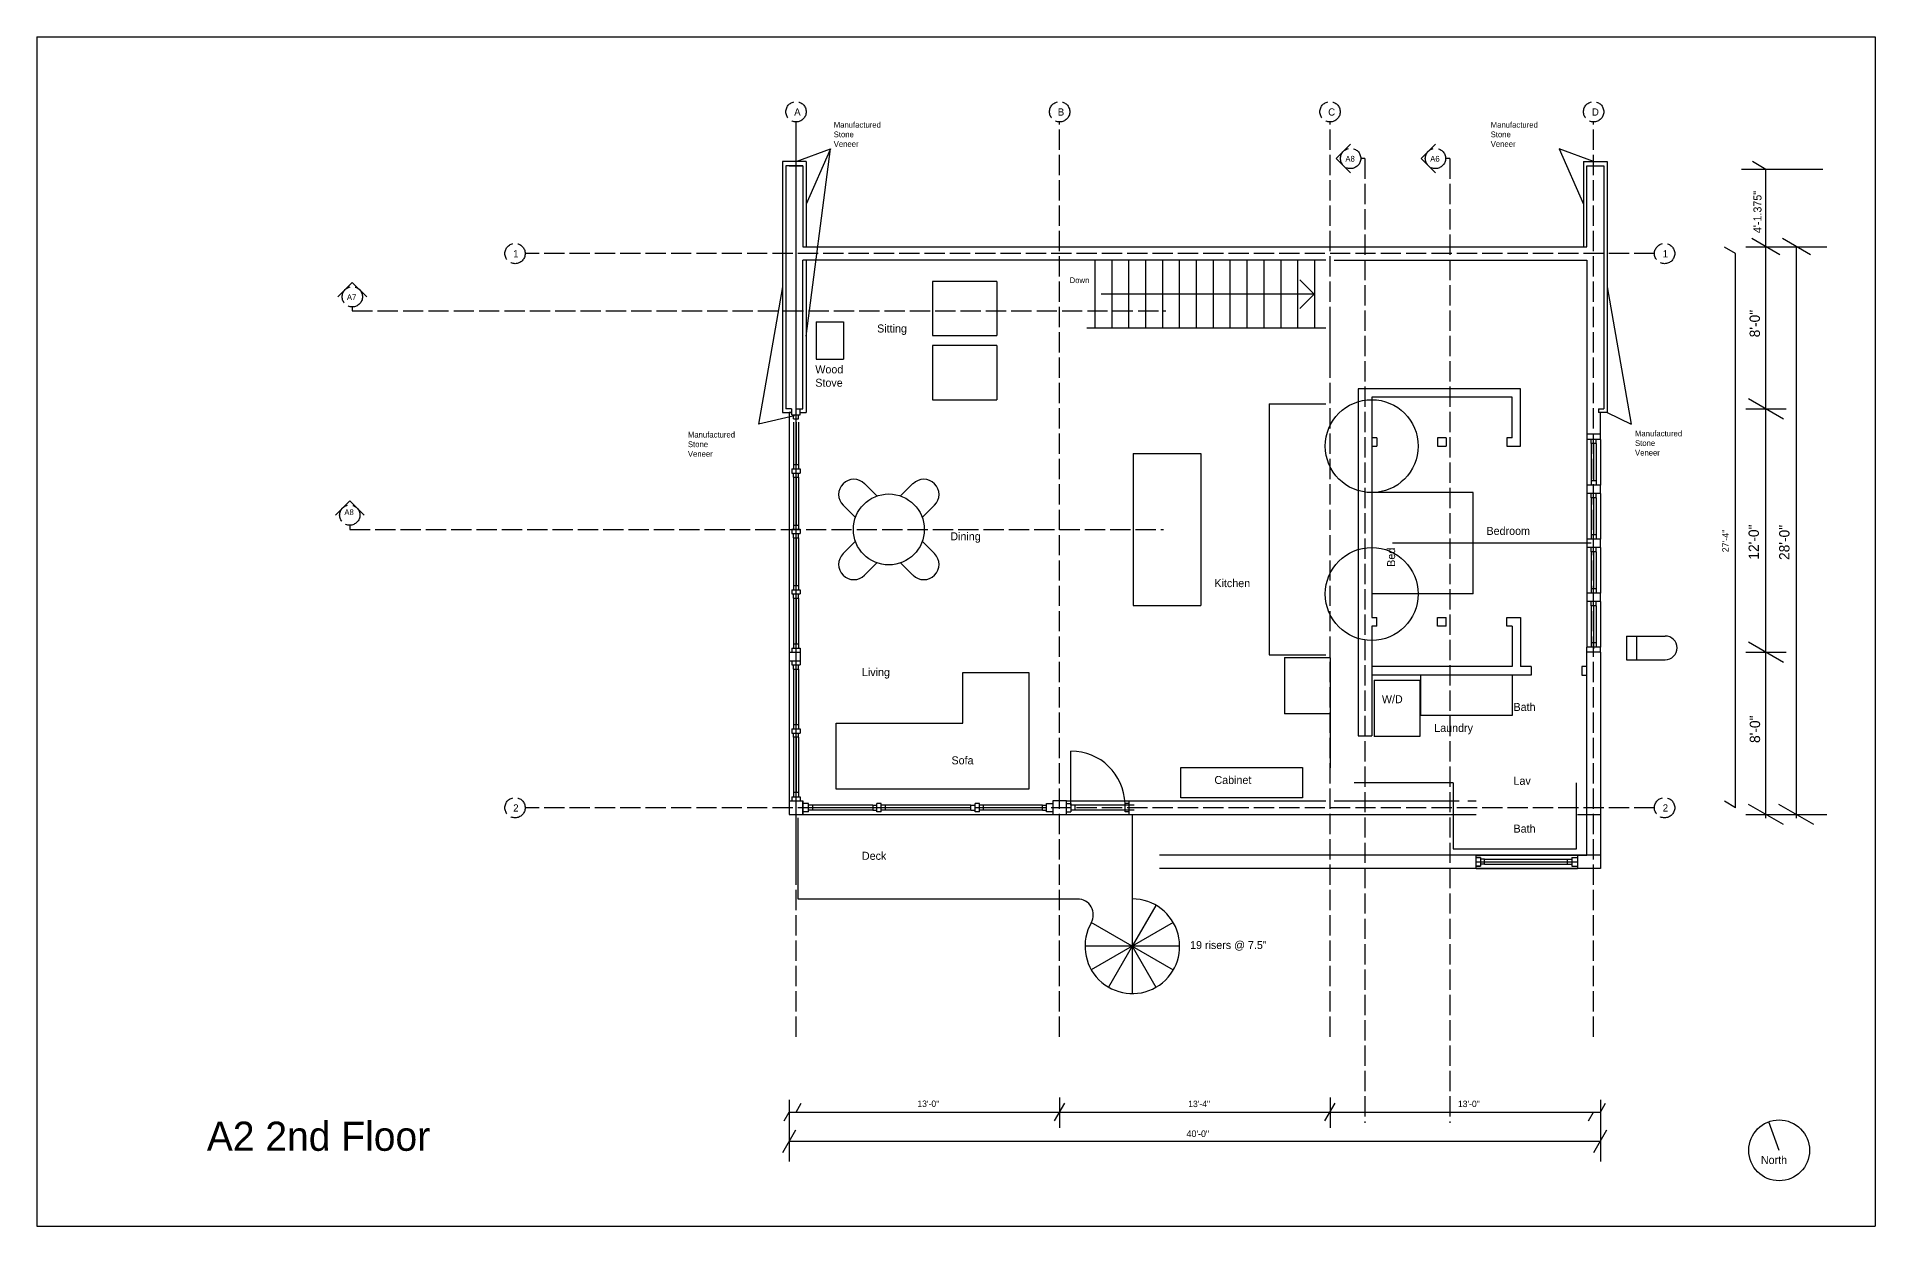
# Model space of a CAD drawing. Header units: inches. Extents: x -1431 to 8475, y 452 to 3434.
# Drawn here: x -232 to 856, y 1971 to 2675 of the extents above; entities that cross this region are included whole.
import ezdxf

# ---------------------------------------------------------------- set-up
doc = ezdxf.new("R2010")
doc.units = ezdxf.units.IN
doc.header["$MEASUREMENT"] = 0
doc.linetypes.add('ACAD_ISO02W100', pattern=[15, 12, -3])
for name, color, linetype in [('const', 7, 'Continuous'), ('e1', 7, 'Continuous'), ('e2', 251, 'Continuous'), ('glass', 172, 'Continuous'), ('grid', 252, 'ACAD_ISO02W100'), ('millwork', 253, 'Continuous'), ('sills', 105, 'Continuous'), ('stairs', 140, 'Continuous'), ('walls', 7, 'Continuous')]:
    doc.layers.add(name, color=color, linetype=linetype)

msp = doc.modelspace()

# ---------------------------------------------------------------- linework, layer by layer
for p, q in [((-232.1, 2674.8), (855.9, 2674.8)), ((-232.1, 2674.8), (-232.1, 1970.8)), ((855.9, 2674.8), (855.9, 1970.8)), ((-232.1, 1970.8), (855.9, 1970.8))]:
    msp.add_line(p, q)
at = {"layer": 'const'}
for p, q in [((791.2, 2596.3), (783.2, 2600.9)), ((824.8, 2596.3), (776.8, 2596.3)), ((791.2, 2212.3), (791.2, 2596.3)), ((773.2, 2546.5), (766.6, 2550.3)), ((773.2, 2218.5), (773.2, 2546.5)), ((779.2, 2550.5), (827.2, 2550.5)), ((799.5, 2545.7), (782.9, 2555.3)), ((817.5, 2545.7), (800.9, 2555.3)), ((809.2, 2212.3), (809.2, 2550.5)), ((801.6, 2448.5), (780.8, 2460.5)), ((779.2, 2454.5), (803.2, 2454.5)), ((779.2, 2310.5), (803.2, 2310.5)), ((801.6, 2304.5), (780.8, 2316.5)), ((773.2, 2218.5), (766.6, 2222.3)), ((801.6, 2208.5), (780.8, 2220.5)), ((819.6, 2208.5), (798.8, 2220.5)), ((779.2, 2214.5), (827.2, 2214.5)), ((213.2, 2045.7), (213.2, 2009.1)), ((693.2, 2045.7), (693.2, 2009.1)), ((210.2, 2033.2), (213.2, 2038.4)), ((213.2, 2038.4), (693.2, 2038.4)), ((217.2, 2038.4), (220.2, 2043.6)), ((370.2, 2033.2), (376.2, 2043.6)), ((530.2, 2033.2), (536.2, 2043.6)), ((686.2, 2033.2), (689.2, 2038.4)), ((693.2, 2038.4), (696.2, 2043.6)), ((209.4, 2014.5), (217.1, 2027.8)), ((689.4, 2014.5), (697.1, 2027.8)), ((213.2, 2021.1), (693.2, 2021.1))]:
    msp.add_line(p, q, dxfattribs=at)
at = {"layer": 'e1'}
for p, q in [((693.2, 2436.5), (693.2, 2452.5)), ((693.2, 2404.5), (693.2, 2409.5)), ((693.2, 2372.5), (693.2, 2377.5)), ((693.2, 2340.5), (693.2, 2345.5)), ((693.2, 2310.5), (685.2, 2310.5)), ((693.2, 2310.5), (693.2, 2313.5)), ((693.2, 2310.5), (693.2, 2214.5)), ((414.4, 2222.5), (530.7, 2222.5)), ((535.7, 2222.5), (609.7, 2222.5)), ((614.7, 2222.5), (619.7, 2222.5)), ((414.4, 2214.5), (619.7, 2214.5)), ((679.6, 2214.5), (693.2, 2214.5)), ((679.6, 2190.5), (685.2, 2190.5))]:
    msp.add_line(p, q, dxfattribs=at)
msp.add_circle((799, 2015.7), 18, dxfattribs=at)
at = {"layer": 'e2'}
for p, q in [((553.9, 2602.8), (551.4, 2602.8)), ((604.1, 2602.8), (601.6, 2602.8)), ((213.2, 2452.5), (213.2, 2310.5)), ((213.2, 2305.5), (213.2, 2222.5)), ((221.2, 2214.5), (369.2, 2214.5)), ((377.2, 2214.5), (414.4, 2214.5)), ((419.9, 2214.5), (529.2, 2214.5))]:
    msp.add_line(p, q, dxfattribs=at)
at = {"layer": 'glass'}
for p, q in [((215.7, 2446.6), (215.7, 2421.6)), ((218.7, 2446.6), (218.7, 2421.6)), ((687.7, 2434), (687.7, 2412)), ((690.7, 2434), (690.7, 2412)), ((215.7, 2414.1), (215.7, 2385.8)), ((218.7, 2414.1), (218.7, 2385.8)), ((687.7, 2402), (687.7, 2380)), ((690.7, 2402), (690.7, 2380)), ((215.7, 2378.3), (215.7, 2350)), ((218.7, 2378.3), (218.7, 2350)), ((687.7, 2370), (687.7, 2348)), ((690.7, 2370), (690.7, 2348)), ((215.7, 2342.5), (215.7, 2315.5)), ((218.7, 2342.5), (218.7, 2315.5)), ((687.7, 2338), (687.7, 2316)), ((690.7, 2338), (690.7, 2316)), ((215.7, 2300.5), (215.7, 2267.7)), ((218.7, 2300.5), (218.7, 2267.7)), ((215.7, 2260.2), (215.7, 2227.5)), ((218.7, 2260.2), (218.7, 2227.5)), ((262.6, 2220), (227, 2220)), ((320.7, 2220), (270.1, 2220)), ((363, 2220), (328.2, 2220)), ((417.2, 2220), (382.4, 2220)), ((262.6, 2217), (227, 2217)), ((320.7, 2217), (270.1, 2217)), ((363, 2217), (328.2, 2217)), ((417.2, 2217), (382.4, 2217)), ((624.7, 2188), (673.8, 2188)), ((624.7, 2185), (673.8, 2185))]:
    msp.add_line(p, q, dxfattribs=at)
at = {"layer": 'grid'}
for p, q in [((217.2, 2082.9), (217.2, 2624.4)), ((217.2, 2179.9), (217.2, 2624.4)), ((373.2, 2082.9), (373.2, 2624.4)), ((533.2, 2082.9), (533.2, 2624.4)), ((689.2, 2082.9), (689.2, 2624.4)), ((553.9, 2602.8), (553.9, 2031.9)), ((604.1, 2602.8), (604.1, 2031.9)), ((725.2, 2546.5), (56.9, 2546.5)), ((-45.4, 2514.9), (-45.4, 2512.5)), ((-45.4, 2512.5), (436, 2512.5)), ((-46.9, 2385.7), (-46.9, 2383.2)), ((-46.9, 2383.2), (434.6, 2383.2)), ((725.2, 2218.5), (56.9, 2218.5))]:
    msp.add_line(p, q, dxfattribs=at)
for centre in [(217.2, 2630.4), (373.2, 2630.4), (533.2, 2630.4), (689.2, 2630.4), (545.4, 2602.8), (595.6, 2602.8), (50.9, 2546.5), (731.2, 2546.5), (-45.4, 2520.9), (-46.9, 2391.7), (50.9, 2218.5), (731.2, 2218.5)]:
    msp.add_circle(centre, 6, dxfattribs=at)
at = {"layer": 'millwork'}
for p, q in [((217.2, 2601), (237.5, 2608.5)), ((237.5, 2608.5), (223.2, 2575.7)), ((223.2, 2497.5), (237.5, 2608.5)), ((689.2, 2601), (668.9, 2608.5)), ((668.9, 2608.5), (683.2, 2575.7)), ((685.2, 2550.5), (685.2, 2598.5)), ((209.2, 2526.7), (195, 2445.6)), ((298, 2530), (298, 2498)), ((336, 2530), (298, 2530)), ((336, 2530), (336, 2498)), ((697.2, 2526.7), (711.5, 2445.6)), ((229.2, 2506), (229.2, 2484)), ((229.2, 2506), (245.2, 2506)), ((245.2, 2506), (245.2, 2484)), ((298, 2498), (336, 2498)), ((336, 2492), (298, 2492)), ((298, 2492), (298, 2460)), ((336, 2492), (336, 2460)), ((229.2, 2484), (245.2, 2484)), ((298, 2460), (336, 2460)), ((216.2, 2450.5), (195, 2445.6)), ((497.1, 2457.5), (497.1, 2309)), ((497.1, 2457.5), (530.7, 2457.5)), ((697.2, 2452.5), (711.5, 2445.6)), ((217.2, 2446.6), (217.2, 2421.6)), ((416.7, 2428.2), (416.7, 2338.2)), ((416.7, 2428.2), (456.7, 2428.2)), ((456.7, 2428.2), (456.7, 2338.2)), ((685.2, 2436.5), (685.2, 2409.5)), ((689.2, 2434), (689.2, 2412)), ((693.2, 2436.5), (693.2, 2409.5)), ((217.2, 2414.1), (217.2, 2385.8)), ((257.8, 2410.3), (265, 2403)), ((286.4, 2410.3), (279.1, 2403)), ((617.9, 2405), (557.9, 2405)), ((617.9, 2345), (617.9, 2405)), ((245.1, 2397.5), (252.3, 2390.3)), ((299.1, 2397.5), (291.9, 2390.3)), ((685.2, 2404.5), (685.2, 2377.5)), ((689.2, 2402), (689.2, 2380)), ((693.2, 2404.5), (693.2, 2377.5)), ((217.2, 2378.3), (217.2, 2350)), ((245.1, 2368.9), (252.3, 2376.2)), ((299.1, 2368.9), (291.9, 2376.2)), ((685.2, 2372.5), (685.2, 2345.5)), ((693.2, 2372.5), (693.2, 2345.5)), ((257.8, 2356.2), (265, 2363.4)), ((286.4, 2356.2), (279.1, 2363.4)), ((689.2, 2370), (689.2, 2348)), ((217.2, 2342.5), (217.2, 2315.5)), ((617.9, 2345), (557.9, 2345)), ((685.2, 2340.5), (685.2, 2313.5)), ((693.2, 2340.5), (693.2, 2313.5)), ((416.7, 2338.2), (456.7, 2338.2)), ((689.2, 2338), (689.2, 2312.5)), ((689.2, 2338), (689.2, 2316)), ((708.6, 2320.1), (731.6, 2320.1)), ((708.6, 2320.1), (708.6, 2306.1)), ((714.6, 2320.1), (714.6, 2306.1)), ((497.1, 2309), (530.7, 2309)), ((506.2, 2307.4), (533.2, 2307.4)), ((506.2, 2307.4), (506.2, 2274.1)), ((533.2, 2307.4), (533.2, 2274.1)), ((217.2, 2300.5), (217.2, 2267.7)), ((586.9, 2273), (586.9, 2297)), ((640.9, 2297), (640.9, 2273)), ((708.6, 2306.1), (731.6, 2306.1)), ((559.4, 2294), (586.4, 2294)), ((559.4, 2294), (559.4, 2260.7)), ((586.4, 2294), (586.4, 2260.7)), ((533.2, 2274.1), (506.2, 2274.1)), ((640.9, 2273), (586.9, 2273)), ((217.2, 2260.2), (217.2, 2227.5)), ((586.4, 2260.7), (559.4, 2260.7)), ((379.9, 2220), (379.9, 2252)), ((606.1, 2233.2), (547.4, 2233.2)), ((218.2, 2212.5), (218.2, 2164.5)), ((262.6, 2218.5), (227, 2218.5)), ((320.7, 2218.5), (270.1, 2218.5)), ((363, 2218.5), (328.2, 2218.5)), ((416.2, 2214.5), (416.2, 2163)), ((619.7, 2190.5), (679.6, 2190.5)), ((619.7, 2186.5), (679.5, 2186.5)), ((619.7, 2182.5), (679.6, 2182.5)), ((218.2, 2164.5), (383.8, 2164.5)), ((430.2, 2160.7), (416.2, 2136.5)), ((416.2, 2136.5), (391.9, 2150.5)), ((440.4, 2150.5), (416.2, 2136.5)), ((444.2, 2136.5), (388.2, 2136.5)), ((416.2, 2136.5), (391.9, 2122.5)), ((416.2, 2136.5), (402.2, 2112.2)), ((416.2, 2136.5), (440.4, 2122.5)), ((416.2, 2136.5), (430.2, 2112.2))]:
    msp.add_line(p, q, dxfattribs=at)
for points in [[(355, 2229.5), (241, 2229.5), (241, 2268.5), (316, 2268.5), (316, 2298.5), (355, 2298.5), (355, 2229.5)], [(445, 2224.3), (445, 2242.3), (517, 2242.3), (517, 2224.3), (445, 2224.3)], [(606.1, 2233.2), (606.1, 2194.2), (679.1, 2194.2), (679.1, 2233.2)]]:
    msp.add_lwpolyline(points, dxfattribs=at)
for centre, radius, start, end in [((251.4, 2403.9), 9, 45, 225), ((292.8, 2403.9), 9, 315, 135), ((251.4, 2362.5), 9, 135, 315), ((292.8, 2362.5), 9, 225, 45), ((731.6, 2313.1), 7, 270, 90), ((379.9, 2220), 32, 1.7908, 90), ((383.8, 2155.1), 9.33, 330, 90), ((416.2, 2136.5), 28, 150, 90)]:
    msp.add_arc(centre, radius, start, end, dxfattribs=at)
at = {"layer": 'sills'}
msp.add_line((377.2, 2222.5), (414.4, 2222.5), dxfattribs=at)
at = {"layer": 'stairs'}
for p, q in [((394.2, 2502.5), (394.2, 2542.5)), ((404.2, 2502.5), (404.2, 2542.5)), ((414.2, 2502.5), (414.2, 2542.5)), ((424.2, 2502.5), (424.2, 2542.5)), ((434.2, 2502.5), (434.2, 2542.5)), ((444.2, 2502.5), (444.2, 2542.5)), ((454.2, 2502.5), (454.2, 2542.5)), ((464.2, 2502.5), (464.2, 2542.5)), ((474.2, 2502.5), (474.2, 2542.5)), ((484.2, 2502.5), (484.2, 2542.5)), ((494.2, 2502.5), (494.2, 2542.5)), ((504.2, 2502.5), (504.2, 2542.5)), ((514.2, 2502.5), (514.2, 2542.5)), ((524.2, 2502.5), (524.2, 2542.5)), ((389.2, 2502.5), (530.7, 2502.5))]:
    msp.add_line(p, q, dxfattribs=at)
at = {"layer": 'walls'}
for p, q in [((545.4, 2611.3), (536.9, 2602.8)), ((595.6, 2611.3), (587.1, 2602.8)), ((209.2, 2601), (209.2, 2452.5)), ((223.2, 2601), (209.2, 2601)), ((223.2, 2601), (223.2, 2550.5)), ((545.4, 2594.3), (536.9, 2602.8)), ((595.6, 2594.3), (587.1, 2602.8)), ((683.2, 2601), (683.2, 2550.5)), ((683.2, 2601), (697.2, 2601)), ((697.2, 2601), (697.2, 2452.5)), ((221.2, 2598.5), (211.2, 2598.5)), ((211.2, 2598.5), (211.2, 2454.5)), ((213.2, 2598.5), (221.2, 2598.5)), ((221.2, 2598.5), (221.2, 2550.5)), ((685.2, 2598.5), (695.2, 2598.5)), ((695.2, 2598.5), (695.2, 2454.5)), ((221.2, 2550.5), (685.2, 2550.5)), ((221.2, 2454.5), (221.2, 2542.5)), ((530.7, 2542.5), (221.2, 2542.5)), ((223.2, 2542.5), (223.2, 2452.5)), ((535.7, 2542.5), (685.2, 2542.5)), ((685.2, 2542.5), (685.2, 2436.5)), ((-53.9, 2520.9), (-45.4, 2529.4)), ((-36.9, 2520.9), (-45.4, 2529.4)), ((523.8, 2522.5), (515.3, 2530.9)), ((523.8, 2522.5), (397.7, 2522.5)), ((523.8, 2522.5), (515.3, 2514)), ((533.2, 2478.5), (533.2, 2510.5)), ((549.9, 2466.5), (549.9, 2261)), ((645.9, 2466.5), (549.9, 2466.5)), ((557.9, 2461.5), (557.9, 2331)), ((640.9, 2461.5), (557.9, 2461.5)), ((640.9, 2437.5), (640.9, 2461.5)), ((645.9, 2432.5), (645.9, 2466.5)), ((209.2, 2452.5), (214.5, 2452.5)), ((214.5, 2454.5), (211.2, 2454.5)), ((214.7, 2452.5), (213.2, 2452.5)), ((214.7, 2451.1), (214.7, 2454.5)), ((214.7, 2451.1), (219.7, 2451.1)), ((215.7, 2448.6), (215.7, 2451.1)), ((215.7, 2448.6), (218.7, 2448.6)), ((217.7, 2454.5), (221.2, 2454.5)), ((218.7, 2448.6), (218.7, 2451.1)), ((219.7, 2451.1), (219.7, 2454.5)), ((219.7, 2452.5), (223.2, 2452.5)), ((692, 2454.5), (695.2, 2454.5)), ((692, 2454.5), (692, 2452.5)), ((697.2, 2452.5), (692, 2452.5)), ((560.9, 2437.5), (557.9, 2437.5)), ((560.9, 2437.5), (560.9, 2432.5)), ((601.9, 2437.5), (596.9, 2437.5)), ((596.9, 2437.5), (596.9, 2432.5)), ((601.9, 2437.5), (601.9, 2432.5)), ((640.9, 2437.5), (637.9, 2437.5)), ((637.9, 2437.5), (637.9, 2432.5)), ((693.2, 2439.5), (685.2, 2439.5)), ((557.9, 2432.5), (560.9, 2432.5)), ((596.9, 2432.5), (601.9, 2432.5)), ((637.9, 2432.5), (645.9, 2432.5)), ((693.2, 2436.5), (685.2, 2436.5)), ((687.7, 2434), (687.7, 2436.5)), ((690.7, 2434), (687.7, 2434)), ((690.7, 2434), (690.7, 2436.5)), ((214.7, 2419.1), (219.7, 2419.1)), ((214.7, 2419.1), (214.7, 2416.6)), ((214.7, 2416.6), (219.7, 2416.6)), ((215.7, 2421.6), (215.7, 2419.1)), ((215.7, 2421.6), (218.7, 2421.6)), ((215.7, 2414.1), (215.7, 2416.6)), ((218.7, 2421.6), (218.7, 2419.1)), ((218.7, 2414.1), (218.7, 2416.6)), ((219.7, 2419.1), (219.7, 2416.6)), ((215.7, 2414.1), (218.7, 2414.1)), ((685.2, 2409.5), (685.2, 2404.5)), ((693.2, 2409.5), (685.2, 2409.5)), ((690.7, 2412), (687.7, 2412)), ((687.7, 2412), (687.7, 2409.5)), ((690.7, 2412), (690.7, 2409.5)), ((-55.4, 2391.7), (-46.9, 2400.2)), ((-38.4, 2391.7), (-46.9, 2400.2)), ((693.2, 2404.5), (685.2, 2404.5)), ((687.7, 2402), (687.7, 2404.5)), ((690.7, 2402), (687.7, 2402)), ((690.7, 2402), (690.7, 2404.5)), ((214.7, 2383.3), (219.7, 2383.3)), ((214.7, 2383.3), (214.7, 2380.8)), ((215.7, 2385.8), (215.7, 2383.3)), ((215.7, 2385.8), (218.7, 2385.8)), ((218.7, 2385.8), (218.7, 2383.3)), ((219.7, 2383.3), (219.7, 2380.8)), ((214.7, 2380.8), (219.7, 2380.8)), ((215.7, 2378.3), (215.7, 2380.8)), ((215.7, 2378.3), (218.7, 2378.3)), ((218.7, 2378.3), (218.7, 2380.8)), ((687.7, 2375), (570.1, 2375)), ((685.2, 2377.5), (685.2, 2372.5)), ((693.2, 2377.5), (685.2, 2377.5)), ((693.2, 2372.5), (685.2, 2372.5)), ((690.7, 2380), (687.7, 2380)), ((687.7, 2380), (687.7, 2377.5)), ((687.7, 2370), (687.7, 2372.5)), ((690.7, 2380), (690.7, 2377.5)), ((690.7, 2370), (690.7, 2372.5)), ((690.7, 2370), (687.7, 2370)), ((214.7, 2347.5), (219.7, 2347.5)), ((214.7, 2347.5), (214.7, 2345)), ((214.7, 2345), (219.7, 2345)), ((215.7, 2350), (215.7, 2347.5)), ((215.7, 2350), (218.7, 2350)), ((215.7, 2342.5), (215.7, 2345)), ((215.7, 2342.5), (218.7, 2342.5)), ((218.7, 2350), (218.7, 2347.5)), ((218.7, 2342.5), (218.7, 2345)), ((219.7, 2347.5), (219.7, 2345)), ((693.2, 2345.5), (685.2, 2345.5)), ((685.2, 2345.5), (685.2, 2340.5)), ((693.2, 2340.5), (685.2, 2340.5)), ((690.7, 2348), (687.7, 2348)), ((687.7, 2348), (687.7, 2345.5)), ((687.7, 2338), (687.7, 2340.5)), ((690.7, 2348), (690.7, 2345.5)), ((690.7, 2338), (690.7, 2340.5)), ((557.9, 2331), (560.9, 2331)), ((560.9, 2326), (560.9, 2331)), ((596.9, 2326), (596.9, 2331)), ((596.9, 2331), (601.9, 2331)), ((601.9, 2326), (601.9, 2331)), ((637.9, 2326), (637.9, 2331)), ((637.9, 2331), (645.9, 2331)), ((645.9, 2331), (645.9, 2302)), ((690.7, 2338), (687.7, 2338)), ((557.9, 2326), (557.9, 2261)), ((560.9, 2326), (557.9, 2326)), ((601.9, 2326), (596.9, 2326)), ((640.9, 2326), (637.9, 2326)), ((640.9, 2326), (640.9, 2302)), ((213.2, 2310.5), (219.7, 2310.5)), ((213.2, 2310.5), (213.2, 2305.5)), ((214.7, 2313), (219.7, 2313)), ((214.7, 2313), (214.7, 2310.5)), ((215.7, 2315.5), (218.7, 2315.5)), ((215.7, 2315.5), (215.7, 2313)), ((218.7, 2315.5), (218.7, 2313)), ((219.7, 2313), (219.7, 2303)), ((685.2, 2190.5), (685.2, 2313.5)), ((693.2, 2313.5), (685.2, 2313.5)), ((690.7, 2316), (687.7, 2316)), ((687.7, 2316), (687.7, 2313.5)), ((690.7, 2316), (690.7, 2313.5)), ((213.2, 2305.5), (219.7, 2305.5)), ((214.7, 2305.5), (214.7, 2303)), ((214.7, 2303), (219.7, 2303)), ((215.7, 2300.5), (215.7, 2303)), ((215.7, 2300.5), (218.7, 2300.5)), ((218.7, 2300.5), (218.7, 2303)), ((640.9, 2302), (557.9, 2302)), ((652.2, 2297), (557.9, 2297)), ((640.9, 2297), (640.9, 2289.8)), ((652.2, 2302), (645.9, 2302)), ((652.2, 2302), (652.2, 2297)), ((682.2, 2302), (682.2, 2297)), ((685.2, 2302), (682.2, 2302)), ((682.2, 2297), (685.2, 2297)), ((533.2, 2274.1), (533.2, 2242.1)), ((214.7, 2265.2), (219.7, 2265.2)), ((214.7, 2265.2), (214.7, 2262.7)), ((215.7, 2267.7), (215.7, 2265.2)), ((215.7, 2267.7), (218.7, 2267.7)), ((218.7, 2267.7), (218.7, 2265.2)), ((219.7, 2265.2), (219.7, 2262.7)), ((214.7, 2262.7), (219.7, 2262.7)), ((215.7, 2260.2), (215.7, 2262.7)), ((218.7, 2260.2), (215.7, 2260.2)), ((218.7, 2260.2), (218.7, 2262.7)), ((549.9, 2261), (557.9, 2261)), ((213.2, 2222.5), (221.2, 2222.5)), ((213.2, 2222.5), (213.2, 2214.5)), ((214.7, 2225), (219.7, 2225)), ((214.7, 2225), (214.7, 2222.5)), ((218.7, 2227.5), (215.7, 2227.5)), ((215.7, 2227.5), (215.7, 2225)), ((218.7, 2227.5), (218.7, 2225)), ((219.7, 2225), (219.7, 2222.5)), ((221.2, 2222.5), (221.2, 2214.5)), ((221.2, 2214.5), (221.2, 2222.5)), ((224.5, 2221), (221.2, 2221)), ((224.5, 2216), (224.5, 2221)), ((227, 2220), (224.5, 2220)), ((227, 2220), (227, 2217)), ((262.6, 2220), (265.1, 2220)), ((262.6, 2220), (262.6, 2217)), ((265.1, 2216), (265.1, 2221)), ((267.6, 2221), (265.1, 2221)), ((267.6, 2216), (267.6, 2221)), ((270.1, 2220), (267.6, 2220)), ((270.1, 2217), (270.1, 2220)), ((320.7, 2220), (323.2, 2220)), ((320.7, 2217), (320.7, 2220)), ((323.2, 2216), (323.2, 2221)), ((325.7, 2221), (323.2, 2221)), ((325.7, 2216), (325.7, 2221)), ((328.2, 2220), (325.7, 2220)), ((328.2, 2217), (328.2, 2220)), ((363, 2217), (363, 2220)), ((363, 2220), (365.5, 2220)), ((365.5, 2216), (365.5, 2221)), ((365.5, 2221), (369.2, 2221)), ((377.2, 2222.5), (369.2, 2222.5)), ((369.2, 2222.5), (369.2, 2214.5)), ((377.2, 2214.5), (377.2, 2222.5)), ((377.2, 2221), (379.9, 2221)), ((379.9, 2221), (379.9, 2217)), ((382.4, 2220), (379.9, 2220)), ((382.4, 2217), (382.4, 2220)), ((414.4, 2221), (411.9, 2221)), ((411.9, 2216), (411.9, 2221)), ((414.4, 2214.5), (414.4, 2222.5)), ((414.4, 2222.5), (419.9, 2222.5)), ((213.2, 2214.5), (221.2, 2214.5)), ((224.5, 2216), (221.2, 2216)), ((227, 2217), (224.5, 2217)), ((262.6, 2217), (265.1, 2217)), ((267.6, 2216), (265.1, 2216)), ((270.1, 2217), (267.6, 2217)), ((320.7, 2217), (323.2, 2217)), ((325.7, 2216), (323.2, 2216)), ((328.2, 2217), (325.7, 2217)), ((363, 2217), (365.5, 2217)), ((369.2, 2216), (365.5, 2216)), ((369.2, 2214.5), (377.2, 2214.5)), ((377.2, 2216), (379.9, 2216)), ((382.4, 2217), (379.9, 2217)), ((379.9, 2217), (379.9, 2216)), ((414.4, 2216), (411.9, 2216)), ((414.4, 2214.5), (419.9, 2214.5)), ((693.2, 2214.5), (693.2, 2182.5)), ((693.2, 2190.5), (432.3, 2190.5)), ((619.7, 2182.5), (619.7, 2190.5)), ((619.7, 2189), (622.2, 2189)), ((622.2, 2189), (619.7, 2189)), ((622.2, 2189), (622.2, 2184)), ((624.7, 2188), (622.2, 2188)), ((624.7, 2185), (624.7, 2188)), ((624.7, 2185), (624.7, 2188)), ((673.8, 2185), (673.8, 2188)), ((673.8, 2188), (676.3, 2188)), ((676.3, 2189), (676.3, 2184)), ((676.3, 2189), (679.6, 2189)), ((679.6, 2190.5), (679.6, 2182.5)), ((693.2, 2182.5), (432.3, 2182.5)), ((619.7, 2184), (622.2, 2184)), ((622.2, 2184), (619.7, 2184)), ((624.7, 2185), (622.2, 2185)), ((673.8, 2185), (676.3, 2185)), ((676.3, 2184), (679.6, 2184)), ((416.2, 2164.5), (416.2, 2108.5)), ((373.2, 2047), (373.2, 2029.1)), ((533.2, 2047), (533.2, 2029.1)), ((799, 2015.7), (792.9, 2032.6))]:
    msp.add_line(p, q, dxfattribs=at)
for centre, radius in [((557.9, 2432.5), 27.5), ((272.1, 2383.2), 21), ((557.9, 2345), 27.5)]:
    msp.add_circle(centre, radius, dxfattribs=at)

# ---------------------------------------------------------------- texts
at = {"layer": 'const', "attachment_point": 1}
for s, insert, char_height, width in [('A', (216.1, 2632.4), 4.26, 1625.197), ('\\pt3.4098;Manufactured^JStone^JVeneer', (239.5, 2624.4), 3.41, 1300.158), ('B', (372.1, 2632.4), 4.26, 1625.197), ('C', (532.1, 2632.4), 4.26, 1625.197), ('\\pt3.4098;Manufactured^JStone^JVeneer', (628.3, 2624.4), 3.41, 1300.158), ('D', (688.2, 2632.4), 4.26, 1625.197), ('A8', (542.3, 2604.3), 3.41, 1300.158), ('A6', (592.5, 2604.3), 3.41, 1300.158), ('1', (49.8, 2548.5), 4.26, 1625.197), ('1', (730.1, 2548.5), 4.26, 1625.197), ('\\pt3.4098;Down', (379.1, 2532.4), 3.41, 1300.158), ('A7', (-48.6, 2522.4), 3.41, 1300.158), ('Sitting', (265.2, 2504.5), 4.74, 1805.775), ('Wood^JStove', (228.6, 2480.3), 4.736, 1805.775), ('\\pt3.4098;Manufactured^JStone^JVeneer', (153.2, 2441), 3.41, 1300.158), ('\\pt3.4098;Manufactured^JStone^JVeneer', (713.7, 2441.7), 3.41, 1300.158), ('A8', (-50.1, 2395.1), 3.41, 1300.158), ('\\PBedroom', (625.8, 2392.6), 4.74, 1805.775), ('\\PDining', (308.5, 2389.4), 4.74, 1805.775), ('\\PKitchen', (464.8, 2361.7), 4.74, 1805.775), ('Living', (256.2, 2301.1), 4.74, 1805.775), ('W/D', (563.9, 2285.1), 4.74, 1805.775), ('Bath', (641.8, 2280.5), 4.74, 1805.775), ('Laundry', (594.9, 2268.1), 4.74, 1805.775), ('Sofa', (309.2, 2248.9), 4.74, 1805.775), ('Cabinet', (464.8, 2237.3), 4.74, 1805.775), ('Lav', (641.8, 2236.8), 4.74, 1805.775), ('2', (49.8, 2220.5), 4.26, 1625.197), ('2', (730.1, 2220.5), 4.26, 1625.197), ('Bath', (641.8, 2208.5), 4.74, 1805.775), ('Deck', (256.2, 2192.4), 4.74, 1805.775), ('19 risers @ 7.5"', (450.4, 2139.6), 4.736, 1805.775), ('13\'-0"', (289, 2045.2), 3.79, 1444.62), ('13\'-4"', (449.3, 2045.1), 3.79, 1444.62), ('13\'-0"', (608.9, 2045.1), 3.79, 1444.62), ('A2 2nd Floor', (-131.5, 2032.7), 17.262, 6582.049), ('40\'-0"', (448.3, 2027.5), 3.91, 1491.22), ('North', (788.2, 2012.4), 4.74, 1805.775)]:
    msp.add_mtext(s, dxfattribs=dict(at, insert=insert, char_height=char_height, width=width))
at = {"layer": 'const', "attachment_point": 1, "rotation": 90}
for s, insert, char_height, width in [('4\'-1.375"', (783.8, 2558.6), 4.74, 1805.775), ('8\'-0"', (781.5, 2496.9), 6.11, 2330.032), ('27\'-4"', (765.3, 2369.7), 3.91, 1491.22), ('12\'-0"', (780.9, 2365.3), 6.11, 2330.032), ('28\'-0"', (799, 2365.1), 6.11, 2330.032), ('Bed', (567, 2361.1), 4.74, 1805.775), ('8\'-0"', (781.6, 2256.8), 6.11, 2330.032)]:
    msp.add_mtext(s, dxfattribs=dict(at, insert=insert, char_height=char_height, width=width))

doc.saveas('drawing.dxf')
